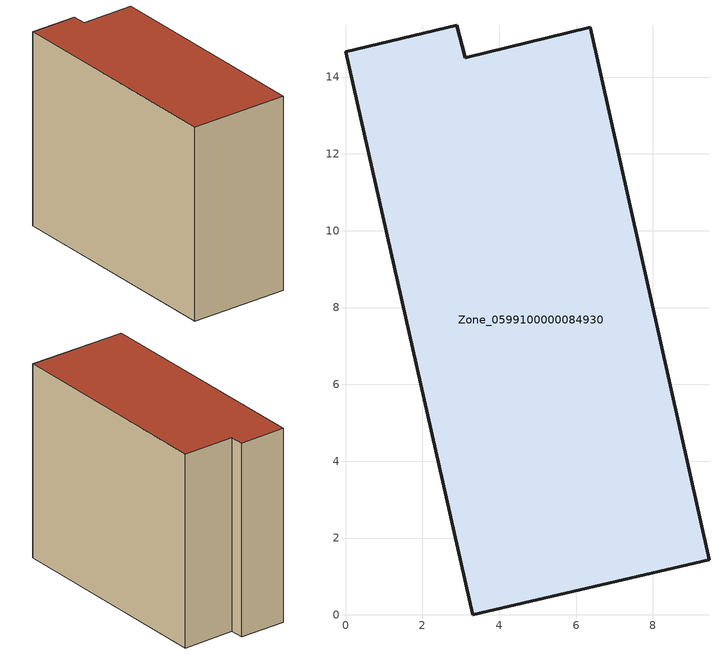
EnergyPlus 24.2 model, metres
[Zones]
Zone_0599100000084930
 floor ground (C_G): 3.31,0 0,14.66 2.9,15.35 3.11,14.5 6.37,15.29 9.46,1.43 z0
 wall outside (C_F): 3.11,14.5 2.9,15.35 0,14.66 3.31,0 9.46,1.43 6.37,15.29 3.11,14.5 z0:12.26
 roof outside (C_R): 9.46,1.43 6.37,15.29 3.11,14.5 2.9,15.35 0,14.66 3.31,0 z12.26
[BUILDING]
Pand.0599100000084930: North Axis=0; Terrain=City; Loads Convergence Tolerance Value=0.04; Temperature Convergence Tolerance Value=0.4; Solar Distribution=FullExterior; Maximum Number of Warmup Days=25; Minimum Number of Warmup Days=1
[Site:Location]
Rotterdam.The.Hague.AP_ZH_NLD Design_Conditions: Latitude=51.96; Longitude=4.45; Time Zone=1; Elevation=-4.5
[SITE:GROUNDTEMPERATURE:BUILDINGSURFACE]
18, 18, 18, 18, 18, 18, 18, 18, 18, 18, 18, 18
[MATERIAL] Thermal Absorptance=0.9; Solar Absorptance=0.7; Visible Absorptance=0.7
Name | Roughness | Thickness | Conductivity | Density | Specific Heat
G.TC.1946 | MediumSmooth | 0.15 | 1 | 540 | 1210
F.TC.1946 | Rough | 0.3 | 0.857143 | 1920 | 840
R.TC.1946 | MediumRough | 0.2 | 0.909091 | 1500 | 1000
[CONSTRUCTION]
C_G: G.TC.1946
C_F: F.TC.1946
C_R: R.TC.1946
[ZONE]
Zone_0599100000084930: Type=1; Multiplier=1; Ceiling Height=Autocalculate; Volume=Autocalculate; Floor Area=autocalculate; Part of Total Floor Area=Yes
[ZONEINFILTRATION:DESIGNFLOWRATE]
Infil_Zone_0599100000084930: Zone or ZoneList or Space or SpaceList=Zone_0599100000084930; Schedule=AlwaysOn; Design Flow Rate Calculation Method=Flow/Area; Flow Rate per Floor Area=0.003; Constant Term Coefficient=1; Temperature Term Coefficient=0; Velocity Term Coefficient=0; Velocity Squared Term Coefficient=0
[HVACTEMPLATE:ZONE:IDEALLOADSAIRSYSTEM]
Zone_0599100000084930: Maximum Heating Supply Air Temperature=50; Minimum Cooling Supply Air Temperature=13; Maximum Heating Supply Air Humidity Ratio=0.0156; Minimum Cooling Supply Air Humidity Ratio=0.0077; Heating Limit=NoLimit; Cooling Limit=NoLimit; Dehumidification Control Type=ConstantSensibleHeatRatio; Cooling Sensible Heat Ratio=0.7; Dehumidification Setpoint=60; Humidification Control Type=None; Humidification Setpoint=30; Outdoor Air Method=None; Outdoor Air Flow Rate per Person=0.00944; Outdoor Air Flow Rate per Zone Floor Area=0; Outdoor Air Flow Rate per Zone=0; Demand Controlled Ventilation Type=None; Outdoor Air Economizer Type=NoEconomizer; Heat Recovery Type=None; Sensible Heat Recovery Effectiveness=0.7; Latent Heat Recovery Effectiveness=0.65
[ZONECONTROL:THERMOSTAT]
ThermostatControl_Zone_0599100000084930: Zone or ZoneList=Zone_0599100000084930; Control Type Schedule=DualSetpointControlType; Control 1=Thermostat_Zone_0599100000084930; Temperature Difference Between Cutout And Setpoint=0
[THERMOSTATSETPOINT:DUALSETPOINT]
Thermostat_Zone_0599100000084930: Heating Setpoint Temperature Schedule=HeatingSetpoint_Zone_0599100000084930; Cooling Setpoint Temperature Schedule=CoolingSetpoint_Zone_0599100000084930
[SCHEDULE:COMPACT]
HeatingSetpoint_Zone_0599100000084930: Through: 12/31, For: AllDays, Until: 24:00, 21
CoolingSetpoint_Zone_0599100000084930: Through: 12/31, For: AllDays, Until: 24:00, 24
DualSetpointControlType: Through: 12/31, For: AllDays, Until: 24:00, 4
AlwaysOn: Through: 12/31, For: AllDays, Until: 24:00, 1
